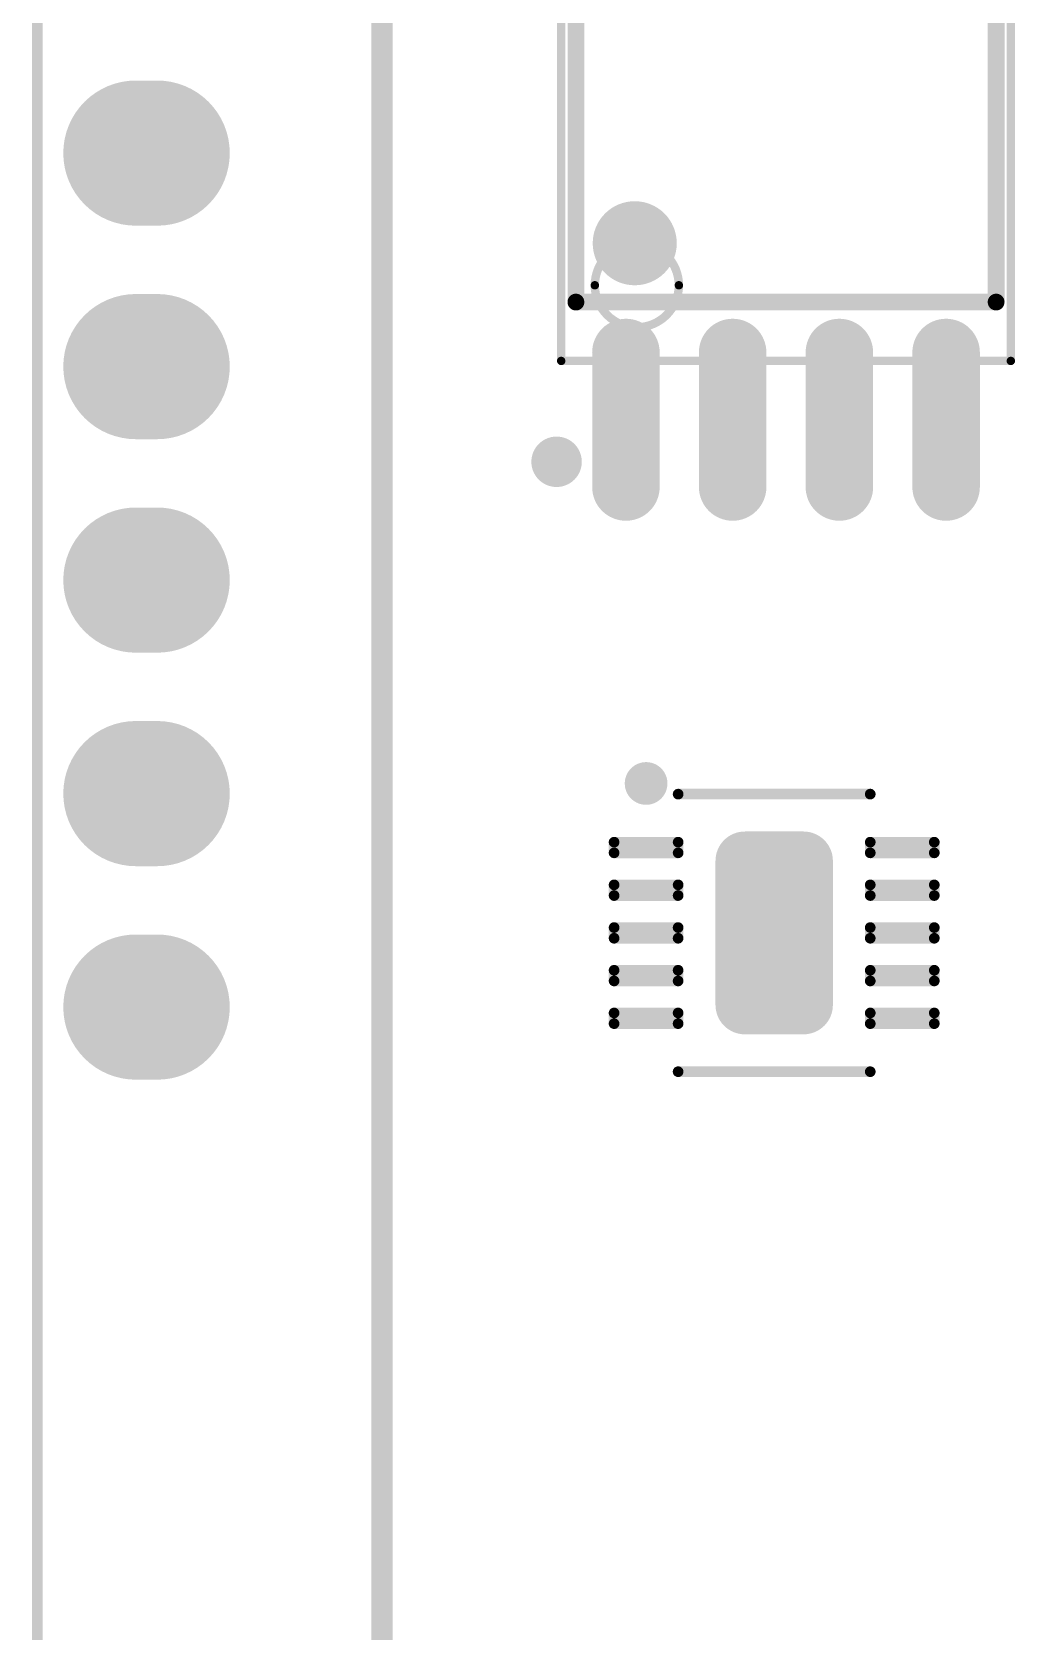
# Model space of a CAD drawing. Header units: millimetres. Extents: x 6.83 to 8, y 14.94 to 18.7.
# Drawn here: x 6.831 to 7.292, y 17.004 to 17.753 of the extents above; entities that cross this region are included whole.
import ezdxf

# ---------------------------------------------------------------- set-up
doc = ezdxf.new("R2010")
doc.units = ezdxf.units.MM
doc.header["$MEASUREMENT"] = 0
for name, color, linetype in [('BottomLayer', 5, 'Continuous'), ('BottomOverlay', 54, 'Continuous'), ('BottomSolder', 6, 'Continuous'), ('KeepOutLayer', 6, 'Continuous'), ('Mechanical13', 56, 'Continuous'), ('MidLayer1', 16, 'Continuous'), ('MidLayer2', 76, 'Continuous'), ('MultiLayer', 9, 'Continuous'), ('TopLayer', 1, 'Continuous'), ('TopOverlay', 2, 'Continuous'), ('TopPaste', 8, 'Continuous'), ('TopSolder', 216, 'Continuous')]:
    doc.layers.add(name, color=color, linetype=linetype)

# ---------------------------------------------------------------- blocks, each defined once
blk = doc.blocks.new('BATTERY_BOX18650_DIP_____B_2')
at = {"layer": 'BottomOverlay', "const_width": 0.01}
blk.add_lwpolyline([(1.50744, 0.41142), (-1.52756, 0.41142)], dxfattribs=at)
blk = doc.blocks.new('QFN_10_3X3MM__8')
at = {"layer": 'TopLayer'}
for points, const_width in [([(-0.04375, 0.075, 1), (-0.04125, 0.075, 1)], 0.0025), ([(-0.03875, 0.075, 1), (-0.03625, 0.075, 1)], 0.0025), ([(-0.02375, 0.075, 1), (-0.02125, 0.075, 1)], 0.0025), ([(-0.01875, 0.075, 1), (-0.01625, 0.075, 1)], 0.0025), ([(-0.00375, 0.075, 1), (-0.00125, 0.075, 1)], 0.0025), ([(0.00125, 0.075, 1), (0.00375, 0.075, 1)], 0.0025), ([(0.01625, 0.075, 1), (0.01875, 0.075, 1)], 0.0025), ([(0.02125, 0.075, 1), (0.02375, 0.075, 1)], 0.0025), ([(0.03625, 0.075, 1), (0.03875, 0.075, 1)], 0.0025), ([(0.04125, 0.075, 1), (0.04375, 0.075, 1)], 0.0025), ([(-0.04375, 0.045, 1), (-0.04125, 0.045, 1)], 0.0025), ([(-0.03875, 0.045, 1), (-0.03625, 0.045, 1)], 0.0025), ([(-0.02375, 0.045, 1), (-0.02125, 0.045, 1)], 0.0025), ([(-0.01875, 0.045, 1), (-0.01625, 0.045, 1)], 0.0025), ([(-0.00375, 0.045, 1), (-0.00125, 0.045, 1)], 0.0025), ([(0.00125, 0.045, 1), (0.00375, 0.045, 1)], 0.0025), ([(0.01625, 0.045, 1), (0.01875, 0.045, 1)], 0.0025), ([(0.02125, 0.045, 1), (0.02375, 0.045, 1)], 0.0025), ([(0.03625, 0.045, 1), (0.03875, 0.045, 1)], 0.0025), ([(0.04125, 0.045, 1), (0.04375, 0.045, 1)], 0.0025), ([(-0.04062, 0.01375, 1), (-0.02687, 0.01375, 1)], 0.01375), ([(0.02688, 0.01375, 1), (0.04063, 0.01375, 1)], 0.01375), ([(-0.04062, -0.01375, 1), (-0.02687, -0.01375, 1)], 0.01375), ([(0.02688, -0.01375, 1), (0.04063, -0.01375, 1)], 0.01375), ([(-0.04375, -0.045, 1), (-0.04125, -0.045, 1)], 0.0025), ([(-0.03875, -0.045, 1), (-0.03625, -0.045, 1)], 0.0025), ([(-0.02375, -0.045, 1), (-0.02125, -0.045, 1)], 0.0025), ([(-0.01875, -0.045, 1), (-0.01625, -0.045, 1)], 0.0025), ([(-0.00375, -0.045, 1), (-0.00125, -0.045, 1)], 0.0025), ([(0.00125, -0.045, 1), (0.00375, -0.045, 1)], 0.0025), ([(0.01625, -0.045, 1), (0.01875, -0.045, 1)], 0.0025), ([(0.02125, -0.045, 1), (0.02375, -0.045, 1)], 0.0025), ([(0.03625, -0.045, 1), (0.03875, -0.045, 1)], 0.0025), ([(0.04125, -0.045, 1), (0.04375, -0.045, 1)], 0.0025), ([(-0.04375, -0.075, 1), (-0.04125, -0.075, 1)], 0.0025), ([(-0.03875, -0.075, 1), (-0.03625, -0.075, 1)], 0.0025), ([(-0.02375, -0.075, 1), (-0.02125, -0.075, 1)], 0.0025), ([(-0.01875, -0.075, 1), (-0.01625, -0.075, 1)], 0.0025), ([(-0.00375, -0.075, 1), (-0.00125, -0.075, 1)], 0.0025), ([(0.00125, -0.075, 1), (0.00375, -0.075, 1)], 0.0025), ([(0.01625, -0.075, 1), (0.01875, -0.075, 1)], 0.0025), ([(0.02125, -0.075, 1), (0.02375, -0.075, 1)], 0.0025), ([(0.03625, -0.075, 1), (0.03875, -0.075, 1)], 0.0025), ([(0.04125, -0.075, 1), (0.04375, -0.075, 1)], 0.0025)]:
    blk.add_lwpolyline(points, format="xyb", close=True, dxfattribs=dict(at, const_width=const_width))
for points in [[(-0.045, 0.045), (-0.035, 0.045), (-0.045, 0.075), (-0.035, 0.075)], [(-0.0425, 0.0425), (-0.0375, 0.0425), (-0.0425, 0.0775), (-0.0375, 0.0775)], [(-0.025, 0.045), (-0.015, 0.045), (-0.025, 0.075), (-0.015, 0.075)], [(-0.0225, 0.0425), (-0.0175, 0.0425), (-0.0225, 0.0775), (-0.0175, 0.0775)], [(-0.005, 0.045), (0.005, 0.045), (-0.005, 0.075), (0.005, 0.075)], [(-0.0025, 0.0425), (0.0025, 0.0425), (-0.0025, 0.0775), (0.0025, 0.0775)], [(0.015, 0.045), (0.025, 0.045), (0.015, 0.075), (0.025, 0.075)], [(0.0175, 0.0425), (0.0225, 0.0425), (0.0175, 0.0775), (0.0225, 0.0775)], [(0.035, 0.045), (0.045, 0.045), (0.035, 0.075), (0.045, 0.075)], [(0.0375, 0.0425), (0.0425, 0.0425), (0.0375, 0.0775), (0.0425, 0.0775)], [(-0.03375, -0.0275), (0.03375, -0.0275), (-0.03375, 0.0275), (0.03375, 0.0275)], [(-0.0475, -0.01375), (0.0475, -0.01375), (-0.0475, 0.01375), (0.0475, 0.01375)], [(-0.0425, -0.0775), (-0.0375, -0.0775), (-0.0425, -0.0425), (-0.0375, -0.0425)], [(-0.0225, -0.0775), (-0.0175, -0.0775), (-0.0225, -0.0425), (-0.0175, -0.0425)], [(-0.0025, -0.0775), (0.0025, -0.0775), (-0.0025, -0.0425), (0.0025, -0.0425)], [(0.0175, -0.0775), (0.0225, -0.0775), (0.0175, -0.0425), (0.0225, -0.0425)], [(0.0375, -0.0775), (0.0425, -0.0775), (0.0375, -0.0425), (0.0425, -0.0425)], [(-0.045, -0.075), (-0.035, -0.075), (-0.045, -0.045), (-0.035, -0.045)], [(-0.025, -0.075), (-0.015, -0.075), (-0.025, -0.045), (-0.015, -0.045)], [(-0.005, -0.075), (0.005, -0.075), (-0.005, -0.045), (0.005, -0.045)], [(0.015, -0.075), (0.025, -0.075), (0.015, -0.045), (0.025, -0.045)], [(0.035, -0.075), (0.045, -0.075), (0.035, -0.045), (0.045, -0.045)]]:
    blk.add_solid(points, dxfattribs=at)
at = {"layer": 'TopOverlay', "const_width": 0.005}
for points in [[(-0.065, 0.045), (-0.065, -0.045)], [(0.065, 0.045), (0.065, -0.045)]]:
    blk.add_lwpolyline(points, dxfattribs=at)
at = {"layer": 'TopOverlay'}
for points, const_width in [([(-0.06625, 0.045, 1), (-0.06375, 0.045, 1)], 0.0025), ([(0.06375, 0.045, 1), (0.06625, 0.045, 1)], 0.0025), ([(-0.06625, -0.045, 1), (-0.06375, -0.045, 1)], 0.0025), ([(0.06375, -0.045, 1), (0.06625, -0.045, 1)], 0.0025), ([(-0.065, -0.06, 1), (-0.075, -0.06, 1)], 0.01), ([(-0.0775, -0.06, 1), (-0.0725, -0.06, 1)], 0.005), ([(-0.0675, -0.06, 1), (-0.0625, -0.06, 1)], 0.005)]:
    blk.add_lwpolyline(points, format="xyb", close=True, dxfattribs=dict(at, const_width=const_width))
at = {"layer": 'TopPaste'}
for points, const_width in [([(-0.04375, 0.075, 1), (-0.04125, 0.075, 1)], 0.0025), ([(-0.03875, 0.075, 1), (-0.03625, 0.075, 1)], 0.0025), ([(-0.02375, 0.075, 1), (-0.02125, 0.075, 1)], 0.0025), ([(-0.01875, 0.075, 1), (-0.01625, 0.075, 1)], 0.0025), ([(-0.00375, 0.075, 1), (-0.00125, 0.075, 1)], 0.0025), ([(0.00125, 0.075, 1), (0.00375, 0.075, 1)], 0.0025), ([(0.01625, 0.075, 1), (0.01875, 0.075, 1)], 0.0025), ([(0.02125, 0.075, 1), (0.02375, 0.075, 1)], 0.0025), ([(0.03625, 0.075, 1), (0.03875, 0.075, 1)], 0.0025), ([(0.04125, 0.075, 1), (0.04375, 0.075, 1)], 0.0025), ([(-0.04375, 0.045, 1), (-0.04125, 0.045, 1)], 0.0025), ([(-0.03875, 0.045, 1), (-0.03625, 0.045, 1)], 0.0025), ([(-0.02375, 0.045, 1), (-0.02125, 0.045, 1)], 0.0025), ([(-0.01875, 0.045, 1), (-0.01625, 0.045, 1)], 0.0025), ([(-0.00375, 0.045, 1), (-0.00125, 0.045, 1)], 0.0025), ([(0.00125, 0.045, 1), (0.00375, 0.045, 1)], 0.0025), ([(0.01625, 0.045, 1), (0.01875, 0.045, 1)], 0.0025), ([(0.02125, 0.045, 1), (0.02375, 0.045, 1)], 0.0025), ([(0.03625, 0.045, 1), (0.03875, 0.045, 1)], 0.0025), ([(0.04125, 0.045, 1), (0.04375, 0.045, 1)], 0.0025), ([(-0.04062, 0.01375, 1), (-0.02687, 0.01375, 1)], 0.01375), ([(0.02688, 0.01375, 1), (0.04063, 0.01375, 1)], 0.01375), ([(-0.04062, -0.01375, 1), (-0.02687, -0.01375, 1)], 0.01375), ([(0.02688, -0.01375, 1), (0.04063, -0.01375, 1)], 0.01375), ([(-0.04375, -0.045, 1), (-0.04125, -0.045, 1)], 0.0025), ([(-0.03875, -0.045, 1), (-0.03625, -0.045, 1)], 0.0025), ([(-0.02375, -0.045, 1), (-0.02125, -0.045, 1)], 0.0025), ([(-0.01875, -0.045, 1), (-0.01625, -0.045, 1)], 0.0025), ([(-0.00375, -0.045, 1), (-0.00125, -0.045, 1)], 0.0025), ([(0.00125, -0.045, 1), (0.00375, -0.045, 1)], 0.0025), ([(0.01625, -0.045, 1), (0.01875, -0.045, 1)], 0.0025), ([(0.02125, -0.045, 1), (0.02375, -0.045, 1)], 0.0025), ([(0.03625, -0.045, 1), (0.03875, -0.045, 1)], 0.0025), ([(0.04125, -0.045, 1), (0.04375, -0.045, 1)], 0.0025), ([(-0.04375, -0.075, 1), (-0.04125, -0.075, 1)], 0.0025), ([(-0.03875, -0.075, 1), (-0.03625, -0.075, 1)], 0.0025), ([(-0.02375, -0.075, 1), (-0.02125, -0.075, 1)], 0.0025), ([(-0.01875, -0.075, 1), (-0.01625, -0.075, 1)], 0.0025), ([(-0.00375, -0.075, 1), (-0.00125, -0.075, 1)], 0.0025), ([(0.00125, -0.075, 1), (0.00375, -0.075, 1)], 0.0025), ([(0.01625, -0.075, 1), (0.01875, -0.075, 1)], 0.0025), ([(0.02125, -0.075, 1), (0.02375, -0.075, 1)], 0.0025), ([(0.03625, -0.075, 1), (0.03875, -0.075, 1)], 0.0025), ([(0.04125, -0.075, 1), (0.04375, -0.075, 1)], 0.0025)]:
    blk.add_lwpolyline(points, format="xyb", close=True, dxfattribs=dict(at, const_width=const_width))
for points in [[(-0.045, 0.045), (-0.035, 0.045), (-0.045, 0.075), (-0.035, 0.075)], [(-0.0425, 0.0425), (-0.0375, 0.0425), (-0.0425, 0.0775), (-0.0375, 0.0775)], [(-0.025, 0.045), (-0.015, 0.045), (-0.025, 0.075), (-0.015, 0.075)], [(-0.0225, 0.0425), (-0.0175, 0.0425), (-0.0225, 0.0775), (-0.0175, 0.0775)], [(-0.005, 0.045), (0.005, 0.045), (-0.005, 0.075), (0.005, 0.075)], [(-0.0025, 0.0425), (0.0025, 0.0425), (-0.0025, 0.0775), (0.0025, 0.0775)], [(0.015, 0.045), (0.025, 0.045), (0.015, 0.075), (0.025, 0.075)], [(0.0175, 0.0425), (0.0225, 0.0425), (0.0175, 0.0775), (0.0225, 0.0775)], [(0.035, 0.045), (0.045, 0.045), (0.035, 0.075), (0.045, 0.075)], [(0.0375, 0.0425), (0.0425, 0.0425), (0.0375, 0.0775), (0.0425, 0.0775)], [(-0.03375, -0.0275), (0.03375, -0.0275), (-0.03375, 0.0275), (0.03375, 0.0275)], [(-0.0475, -0.01375), (0.0475, -0.01375), (-0.0475, 0.01375), (0.0475, 0.01375)], [(-0.0425, -0.0775), (-0.0375, -0.0775), (-0.0425, -0.0425), (-0.0375, -0.0425)], [(-0.0225, -0.0775), (-0.0175, -0.0775), (-0.0225, -0.0425), (-0.0175, -0.0425)], [(-0.0025, -0.0775), (0.0025, -0.0775), (-0.0025, -0.0425), (0.0025, -0.0425)], [(0.0175, -0.0775), (0.0225, -0.0775), (0.0175, -0.0425), (0.0225, -0.0425)], [(0.0375, -0.0775), (0.0425, -0.0775), (0.0375, -0.0425), (0.0425, -0.0425)], [(-0.045, -0.075), (-0.035, -0.075), (-0.045, -0.045), (-0.035, -0.045)], [(-0.025, -0.075), (-0.015, -0.075), (-0.025, -0.045), (-0.015, -0.045)], [(-0.005, -0.075), (0.005, -0.075), (-0.005, -0.045), (0.005, -0.045)], [(0.015, -0.075), (0.025, -0.075), (0.015, -0.045), (0.025, -0.045)], [(0.035, -0.075), (0.045, -0.075), (0.035, -0.045), (0.045, -0.045)]]:
    blk.add_solid(points, dxfattribs=at)
at = {"layer": 'TopSolder'}
for points, const_width in [([(-0.04375, 0.075, 1), (-0.04125, 0.075, 1)], 0.0025), ([(-0.03875, 0.075, 1), (-0.03625, 0.075, 1)], 0.0025), ([(-0.02375, 0.075, 1), (-0.02125, 0.075, 1)], 0.0025), ([(-0.01875, 0.075, 1), (-0.01625, 0.075, 1)], 0.0025), ([(-0.00375, 0.075, 1), (-0.00125, 0.075, 1)], 0.0025), ([(0.00125, 0.075, 1), (0.00375, 0.075, 1)], 0.0025), ([(0.01625, 0.075, 1), (0.01875, 0.075, 1)], 0.0025), ([(0.02125, 0.075, 1), (0.02375, 0.075, 1)], 0.0025), ([(0.03625, 0.075, 1), (0.03875, 0.075, 1)], 0.0025), ([(0.04125, 0.075, 1), (0.04375, 0.075, 1)], 0.0025), ([(-0.04375, 0.045, 1), (-0.04125, 0.045, 1)], 0.0025), ([(-0.03875, 0.045, 1), (-0.03625, 0.045, 1)], 0.0025), ([(-0.02375, 0.045, 1), (-0.02125, 0.045, 1)], 0.0025), ([(-0.01875, 0.045, 1), (-0.01625, 0.045, 1)], 0.0025), ([(-0.00375, 0.045, 1), (-0.00125, 0.045, 1)], 0.0025), ([(0.00125, 0.045, 1), (0.00375, 0.045, 1)], 0.0025), ([(0.01625, 0.045, 1), (0.01875, 0.045, 1)], 0.0025), ([(0.02125, 0.045, 1), (0.02375, 0.045, 1)], 0.0025), ([(0.03625, 0.045, 1), (0.03875, 0.045, 1)], 0.0025), ([(0.04125, 0.045, 1), (0.04375, 0.045, 1)], 0.0025), ([(-0.04062, 0.01375, 1), (-0.02687, 0.01375, 1)], 0.01375), ([(0.02688, 0.01375, 1), (0.04063, 0.01375, 1)], 0.01375), ([(-0.04062, -0.01375, 1), (-0.02687, -0.01375, 1)], 0.01375), ([(0.02688, -0.01375, 1), (0.04063, -0.01375, 1)], 0.01375), ([(-0.04375, -0.045, 1), (-0.04125, -0.045, 1)], 0.0025), ([(-0.03875, -0.045, 1), (-0.03625, -0.045, 1)], 0.0025), ([(-0.02375, -0.045, 1), (-0.02125, -0.045, 1)], 0.0025), ([(-0.01875, -0.045, 1), (-0.01625, -0.045, 1)], 0.0025), ([(-0.00375, -0.045, 1), (-0.00125, -0.045, 1)], 0.0025), ([(0.00125, -0.045, 1), (0.00375, -0.045, 1)], 0.0025), ([(0.01625, -0.045, 1), (0.01875, -0.045, 1)], 0.0025), ([(0.02125, -0.045, 1), (0.02375, -0.045, 1)], 0.0025), ([(0.03625, -0.045, 1), (0.03875, -0.045, 1)], 0.0025), ([(0.04125, -0.045, 1), (0.04375, -0.045, 1)], 0.0025), ([(-0.04375, -0.075, 1), (-0.04125, -0.075, 1)], 0.0025), ([(-0.03875, -0.075, 1), (-0.03625, -0.075, 1)], 0.0025), ([(-0.02375, -0.075, 1), (-0.02125, -0.075, 1)], 0.0025), ([(-0.01875, -0.075, 1), (-0.01625, -0.075, 1)], 0.0025), ([(-0.00375, -0.075, 1), (-0.00125, -0.075, 1)], 0.0025), ([(0.00125, -0.075, 1), (0.00375, -0.075, 1)], 0.0025), ([(0.01625, -0.075, 1), (0.01875, -0.075, 1)], 0.0025), ([(0.02125, -0.075, 1), (0.02375, -0.075, 1)], 0.0025), ([(0.03625, -0.075, 1), (0.03875, -0.075, 1)], 0.0025), ([(0.04125, -0.075, 1), (0.04375, -0.075, 1)], 0.0025)]:
    blk.add_lwpolyline(points, format="xyb", close=True, dxfattribs=dict(at, const_width=const_width))
for points in [[(-0.045, 0.045), (-0.035, 0.045), (-0.045, 0.075), (-0.035, 0.075)], [(-0.0425, 0.0425), (-0.0375, 0.0425), (-0.0425, 0.0775), (-0.0375, 0.0775)], [(-0.025, 0.045), (-0.015, 0.045), (-0.025, 0.075), (-0.015, 0.075)], [(-0.0225, 0.0425), (-0.0175, 0.0425), (-0.0225, 0.0775), (-0.0175, 0.0775)], [(-0.005, 0.045), (0.005, 0.045), (-0.005, 0.075), (0.005, 0.075)], [(-0.0025, 0.0425), (0.0025, 0.0425), (-0.0025, 0.0775), (0.0025, 0.0775)], [(0.015, 0.045), (0.025, 0.045), (0.015, 0.075), (0.025, 0.075)], [(0.0175, 0.0425), (0.0225, 0.0425), (0.0175, 0.0775), (0.0225, 0.0775)], [(0.035, 0.045), (0.045, 0.045), (0.035, 0.075), (0.045, 0.075)], [(0.0375, 0.0425), (0.0425, 0.0425), (0.0375, 0.0775), (0.0425, 0.0775)], [(-0.03375, -0.0275), (0.03375, -0.0275), (-0.03375, 0.0275), (0.03375, 0.0275)], [(-0.0475, -0.01375), (0.0475, -0.01375), (-0.0475, 0.01375), (0.0475, 0.01375)], [(-0.0425, -0.0775), (-0.0375, -0.0775), (-0.0425, -0.0425), (-0.0375, -0.0425)], [(-0.0225, -0.0775), (-0.0175, -0.0775), (-0.0225, -0.0425), (-0.0175, -0.0425)], [(-0.0025, -0.0775), (0.0025, -0.0775), (-0.0025, -0.0425), (0.0025, -0.0425)], [(0.0175, -0.0775), (0.0225, -0.0775), (0.0175, -0.0425), (0.0225, -0.0425)], [(0.0375, -0.0775), (0.0425, -0.0775), (0.0375, -0.0425), (0.0425, -0.0425)], [(-0.045, -0.075), (-0.035, -0.075), (-0.045, -0.045), (-0.035, -0.045)], [(-0.025, -0.075), (-0.015, -0.075), (-0.025, -0.045), (-0.015, -0.045)], [(-0.005, -0.075), (0.005, -0.075), (-0.005, -0.045), (0.005, -0.045)], [(0.015, -0.075), (0.025, -0.075), (0.015, -0.045), (0.025, -0.045)], [(0.035, -0.075), (0.045, -0.075), (0.035, -0.045), (0.045, -0.045)]]:
    blk.add_solid(points, dxfattribs=at)
blk = doc.blocks.new('SOP_8_208____11')
at = {"layer": 'Mechanical13', "const_width": 0.00394}
for points in [[(-0.10531, 0.1063), (0.10532, 0.1063)], [(-0.10531, -0.1063), (-0.10531, 0.1063)], [(0.10532, -0.1063), (0.10532, 0.1063)], [(-0.10531, -0.1063), (0.10532, -0.1063)]]:
    blk.add_lwpolyline(points, dxfattribs=at)
at = {"layer": 'Mechanical13'}
for points, const_width in [([(-0.1063, 0.1063, 1), (-0.10433, 0.1063, 1)], 0.00197), ([(-0.1063, 0.1063, 1), (-0.10433, 0.1063, 1)], 0.00197), ([(0.10433, 0.1063, 1), (0.1063, 0.1063, 1)], 0.00197), ([(0.10433, 0.1063, 1), (0.1063, 0.1063, 1)], 0.00197), ([(-0.0502, -0.07087, 1), (-0.08957, -0.07087, 1)], 0.00394), ([(-0.09055, -0.07087, 1), (-0.08858, -0.07087, 1)], 0.00197), ([(-0.05118, -0.07087, 1), (-0.04921, -0.07087, 1)], 0.00197), ([(-0.1063, -0.1063, 1), (-0.10433, -0.1063, 1)], 0.00197), ([(-0.1063, -0.1063, 1), (-0.10433, -0.1063, 1)], 0.00197), ([(0.10433, -0.1063, 1), (0.1063, -0.1063, 1)], 0.00197), ([(0.10433, -0.1063, 1), (0.1063, -0.1063, 1)], 0.00197)]:
    blk.add_lwpolyline(points, format="xyb", close=True, dxfattribs=dict(at, const_width=const_width))
at = {"layer": 'TopLayer', "const_width": 0.02362}
for points in [[(-0.075, 0.10236), (-0.075, 0.16535)], [(-0.025, 0.10236), (-0.025, 0.16535)], [(0.025, 0.10236), (0.025, 0.16535)], [(0.075, 0.10236), (0.075, 0.16535)], [(-0.075, -0.16535), (-0.075, -0.10236)], [(-0.025, -0.16535), (-0.025, -0.10236)], [(0.025, -0.16535), (0.025, -0.10236)], [(0.075, -0.16535), (0.075, -0.10236)]]:
    blk.add_lwpolyline(points, dxfattribs=at)
at = {"layer": 'TopLayer', "const_width": 0.01181}
for points in [[(-0.08091, 0.16535, 1), (-0.06909, 0.16535, 1)], [(-0.03091, 0.16535, 1), (-0.01909, 0.16535, 1)], [(0.01909, 0.16535, 1), (0.03091, 0.16535, 1)], [(0.06909, 0.16535, 1), (0.08091, 0.16535, 1)], [(-0.08091, 0.10236, 1), (-0.06909, 0.10236, 1)], [(-0.03091, 0.10236, 1), (-0.01909, 0.10236, 1)], [(0.01909, 0.10236, 1), (0.03091, 0.10236, 1)], [(0.06909, 0.10236, 1), (0.08091, 0.10236, 1)], [(-0.08091, -0.10236, 1), (-0.06909, -0.10236, 1)], [(-0.03091, -0.10236, 1), (-0.01909, -0.10236, 1)], [(0.01909, -0.10236, 1), (0.03091, -0.10236, 1)], [(0.06909, -0.10236, 1), (0.08091, -0.10236, 1)], [(-0.08091, -0.16535, 1), (-0.06909, -0.16535, 1)], [(-0.03091, -0.16535, 1), (-0.01909, -0.16535, 1)], [(0.01909, -0.16535, 1), (0.03091, -0.16535, 1)], [(0.06909, -0.16535, 1), (0.08091, -0.16535, 1)]]:
    blk.add_lwpolyline(points, format="xyb", close=True, dxfattribs=at)
at = {"layer": 'TopOverlay', "const_width": 0.00787}
for points in [[(-0.09843, 0.07874), (0.09843, 0.07874)], [(-0.09843, -0.07874), (-0.09843, 0.07874)], [(0.09843, -0.07874), (0.09843, 0.07874)], [(-0.09843, -0.07874), (0.09843, -0.07874)]]:
    blk.add_lwpolyline(points, dxfattribs=at)
at = {"layer": 'TopOverlay'}
for points, const_width in [([(-0.10039, 0.07874, 1), (-0.09646, 0.07874, 1)], 0.00394), ([(-0.10039, 0.07874, 1), (-0.09646, 0.07874, 1)], 0.00394), ([(0.09646, 0.07874, 1), (0.10039, 0.07874, 1)], 0.00394), ([(0.09646, 0.07874, 1), (0.10039, 0.07874, 1)], 0.00394), ([(-0.06102, -0.05118, 1), (-0.08071, -0.05118, 1)], 0.01969), ([(-0.08563, -0.05118, 1), (-0.07579, -0.05118, 1)], 0.00984), ([(-0.06594, -0.05118, 1), (-0.0561, -0.05118, 1)], 0.00984), ([(-0.10039, -0.07874, 1), (-0.09646, -0.07874, 1)], 0.00394), ([(-0.10039, -0.07874, 1), (-0.09646, -0.07874, 1)], 0.00394), ([(0.09646, -0.07874, 1), (0.10039, -0.07874, 1)], 0.00394), ([(0.09646, -0.07874, 1), (0.10039, -0.07874, 1)], 0.00394), ([(-0.10157, -0.15354, 1), (-0.11339, -0.15354, 1)], 0.01181), ([(-0.11634, -0.15354, 1), (-0.11043, -0.15354, 1)], 0.00591), ([(-0.10453, -0.15354, 1), (-0.09862, -0.15354, 1)], 0.00591)]:
    blk.add_lwpolyline(points, format="xyb", close=True, dxfattribs=dict(at, const_width=const_width))
at = {"layer": 'TopPaste', "const_width": 0.02362}
for points in [[(-0.075, 0.10236), (-0.075, 0.16535)], [(-0.025, 0.10236), (-0.025, 0.16535)], [(0.025, 0.10236), (0.025, 0.16535)], [(0.075, 0.10236), (0.075, 0.16535)], [(-0.075, -0.16535), (-0.075, -0.10236)], [(-0.025, -0.16535), (-0.025, -0.10236)], [(0.025, -0.16535), (0.025, -0.10236)], [(0.075, -0.16535), (0.075, -0.10236)]]:
    blk.add_lwpolyline(points, dxfattribs=at)
at = {"layer": 'TopPaste', "const_width": 0.01181}
for points in [[(-0.08091, 0.16535, 1), (-0.06909, 0.16535, 1)], [(-0.03091, 0.16535, 1), (-0.01909, 0.16535, 1)], [(0.01909, 0.16535, 1), (0.03091, 0.16535, 1)], [(0.06909, 0.16535, 1), (0.08091, 0.16535, 1)], [(-0.08091, 0.10236, 1), (-0.06909, 0.10236, 1)], [(-0.03091, 0.10236, 1), (-0.01909, 0.10236, 1)], [(0.01909, 0.10236, 1), (0.03091, 0.10236, 1)], [(0.06909, 0.10236, 1), (0.08091, 0.10236, 1)], [(-0.08091, -0.10236, 1), (-0.06909, -0.10236, 1)], [(-0.03091, -0.10236, 1), (-0.01909, -0.10236, 1)], [(0.01909, -0.10236, 1), (0.03091, -0.10236, 1)], [(0.06909, -0.10236, 1), (0.08091, -0.10236, 1)], [(-0.08091, -0.16535, 1), (-0.06909, -0.16535, 1)], [(-0.03091, -0.16535, 1), (-0.01909, -0.16535, 1)], [(0.01909, -0.16535, 1), (0.03091, -0.16535, 1)], [(0.06909, -0.16535, 1), (0.08091, -0.16535, 1)]]:
    blk.add_lwpolyline(points, format="xyb", close=True, dxfattribs=at)
at = {"layer": 'TopSolder', "const_width": 0.03162}
for points in [[(-0.075, 0.10236), (-0.075, 0.16535)], [(-0.025, 0.10236), (-0.025, 0.16535)], [(0.025, 0.10236), (0.025, 0.16535)], [(0.075, 0.10236), (0.075, 0.16535)], [(-0.075, -0.16535), (-0.075, -0.10236)], [(-0.025, -0.16535), (-0.025, -0.10236)], [(0.025, -0.16535), (0.025, -0.10236)], [(0.075, -0.16535), (0.075, -0.10236)]]:
    blk.add_lwpolyline(points, dxfattribs=at)
at = {"layer": 'TopSolder', "const_width": 0.01581}
for points in [[(-0.08291, 0.16535, 1), (-0.06709, 0.16535, 1)], [(-0.03291, 0.16535, 1), (-0.01709, 0.16535, 1)], [(0.01709, 0.16535, 1), (0.03291, 0.16535, 1)], [(0.06709, 0.16535, 1), (0.08291, 0.16535, 1)], [(-0.08291, 0.10236, 1), (-0.06709, 0.10236, 1)], [(-0.03291, 0.10236, 1), (-0.01709, 0.10236, 1)], [(0.01709, 0.10236, 1), (0.03291, 0.10236, 1)], [(0.06709, 0.10236, 1), (0.08291, 0.10236, 1)], [(-0.08291, -0.10236, 1), (-0.06709, -0.10236, 1)], [(-0.03291, -0.10236, 1), (-0.01709, -0.10236, 1)], [(0.01709, -0.10236, 1), (0.03291, -0.10236, 1)], [(0.06709, -0.10236, 1), (0.08291, -0.10236, 1)], [(-0.08291, -0.16535, 1), (-0.06709, -0.16535, 1)], [(-0.03291, -0.16535, 1), (-0.01709, -0.16535, 1)], [(0.01709, -0.16535, 1), (0.03291, -0.16535, 1)], [(0.06709, -0.16535, 1), (0.08291, -0.16535, 1)]]:
    blk.add_lwpolyline(points, format="xyb", close=True, dxfattribs=at)
blk = doc.blocks.new('SIP11_B_15')
at = {"layer": 'BottomLayer', "const_width": 0.06}
for points in [[(0.005, 0.4), (-0.005, 0.4)], [(0.005, 0.3), (-0.005, 0.3)], [(0.005, 0.2), (-0.005, 0.2)], [(0.005, 0.1), (-0.005, 0.1)], [(0.005, 0), (-0.005, 0)]]:
    blk.add_lwpolyline(points, dxfattribs=at)
at = {"layer": 'BottomLayer', "const_width": 0.03}
for points in [[(-0.02, 0.4, 1), (0.01, 0.4, 1)], [(-0.01, 0.4, 1), (0.02, 0.4, 1)], [(-0.02, 0.3, 1), (0.01, 0.3, 1)], [(-0.01, 0.3, 1), (0.02, 0.3, 1)], [(-0.02, 0.2, 1), (0.01, 0.2, 1)], [(-0.01, 0.2, 1), (0.02, 0.2, 1)], [(-0.02, 0.1, 1), (0.01, 0.1, 1)], [(-0.01, 0.1, 1), (0.02, 0.1, 1)], [(-0.02, 0, 1), (0.01, 0, 1)], [(-0.01, 0, 1), (0.02, 0, 1)]]:
    blk.add_lwpolyline(points, format="xyb", close=True, dxfattribs=at)
at = {"layer": 'BottomSolder', "const_width": 0.068}
for points in [[(0.005, 0.4), (-0.005, 0.4)], [(0.005, 0.3), (-0.005, 0.3)], [(0.005, 0.2), (-0.005, 0.2)], [(0.005, 0.1), (-0.005, 0.1)], [(0.005, 0), (-0.005, 0)]]:
    blk.add_lwpolyline(points, dxfattribs=at)
at = {"layer": 'BottomSolder', "const_width": 0.034}
for points in [[(-0.022, 0.4, 1), (0.012, 0.4, 1)], [(-0.012, 0.4, 1), (0.022, 0.4, 1)], [(-0.022, 0.3, 1), (0.012, 0.3, 1)], [(-0.012, 0.3, 1), (0.022, 0.3, 1)], [(-0.022, 0.2, 1), (0.012, 0.2, 1)], [(-0.012, 0.2, 1), (0.022, 0.2, 1)], [(-0.022, 0.1, 1), (0.012, 0.1, 1)], [(-0.012, 0.1, 1), (0.022, 0.1, 1)], [(-0.022, 0, 1), (0.012, 0, 1)], [(-0.012, 0, 1), (0.022, 0, 1)]]:
    blk.add_lwpolyline(points, format="xyb", close=True, dxfattribs=at)
at = {"layer": 'MidLayer1', "const_width": 0.06}
for points in [[(0.005, 0.4), (-0.005, 0.4)], [(0.005, 0.3), (-0.005, 0.3)], [(0.005, 0.2), (-0.005, 0.2)], [(0.005, 0.1), (-0.005, 0.1)], [(0.005, 0), (-0.005, 0)]]:
    blk.add_lwpolyline(points, dxfattribs=at)
at = {"layer": 'MidLayer1', "const_width": 0.03}
for points in [[(-0.02, 0.4, 1), (0.01, 0.4, 1)], [(-0.01, 0.4, 1), (0.02, 0.4, 1)], [(-0.02, 0.3, 1), (0.01, 0.3, 1)], [(-0.01, 0.3, 1), (0.02, 0.3, 1)], [(-0.02, 0.2, 1), (0.01, 0.2, 1)], [(-0.01, 0.2, 1), (0.02, 0.2, 1)], [(-0.02, 0.1, 1), (0.01, 0.1, 1)], [(-0.01, 0.1, 1), (0.02, 0.1, 1)], [(-0.02, 0, 1), (0.01, 0, 1)], [(-0.01, 0, 1), (0.02, 0, 1)]]:
    blk.add_lwpolyline(points, format="xyb", close=True, dxfattribs=at)
at = {"layer": 'MidLayer2', "const_width": 0.06}
for points in [[(0.005, 0.4), (-0.005, 0.4)], [(0.005, 0.3), (-0.005, 0.3)], [(0.005, 0.2), (-0.005, 0.2)], [(0.005, 0.1), (-0.005, 0.1)], [(0.005, 0), (-0.005, 0)]]:
    blk.add_lwpolyline(points, dxfattribs=at)
at = {"layer": 'MidLayer2', "const_width": 0.03}
for points in [[(-0.02, 0.4, 1), (0.01, 0.4, 1)], [(-0.01, 0.4, 1), (0.02, 0.4, 1)], [(-0.02, 0.3, 1), (0.01, 0.3, 1)], [(-0.01, 0.3, 1), (0.02, 0.3, 1)], [(-0.02, 0.2, 1), (0.01, 0.2, 1)], [(-0.01, 0.2, 1), (0.02, 0.2, 1)], [(-0.02, 0.1, 1), (0.01, 0.1, 1)], [(-0.01, 0.1, 1), (0.02, 0.1, 1)], [(-0.02, 0, 1), (0.01, 0, 1)], [(-0.01, 0, 1), (0.02, 0, 1)]]:
    blk.add_lwpolyline(points, format="xyb", close=True, dxfattribs=at)
at = {"layer": 'MultiLayer', "const_width": 0.06}
for points in [[(0.005, 0.4), (-0.005, 0.4)], [(0.005, 0.3), (-0.005, 0.3)], [(0.005, 0.2), (-0.005, 0.2)], [(0.005, 0.1), (-0.005, 0.1)], [(0.005, 0), (-0.005, 0)]]:
    blk.add_lwpolyline(points, dxfattribs=at)
at = {"layer": 'MultiLayer', "const_width": 0.03}
for points in [[(-0.02, 0.4, 1), (0.01, 0.4, 1)], [(-0.01, 0.4, 1), (0.02, 0.4, 1)], [(-0.02, 0.3, 1), (0.01, 0.3, 1)], [(-0.01, 0.3, 1), (0.02, 0.3, 1)], [(-0.02, 0.2, 1), (0.01, 0.2, 1)], [(-0.01, 0.2, 1), (0.02, 0.2, 1)], [(-0.02, 0.1, 1), (0.01, 0.1, 1)], [(-0.01, 0.1, 1), (0.02, 0.1, 1)], [(-0.02, 0, 1), (0.01, 0, 1)], [(-0.01, 0, 1), (0.02, 0, 1)]]:
    blk.add_lwpolyline(points, format="xyb", close=True, dxfattribs=at)
at = {"layer": 'TopLayer', "const_width": 0.06}
for points in [[(0.005, 0.4), (-0.005, 0.4)], [(0.005, 0.3), (-0.005, 0.3)], [(0.005, 0.2), (-0.005, 0.2)], [(0.005, 0.1), (-0.005, 0.1)], [(0.005, 0), (-0.005, 0)]]:
    blk.add_lwpolyline(points, dxfattribs=at)
at = {"layer": 'TopLayer', "const_width": 0.03}
for points in [[(-0.02, 0.4, 1), (0.01, 0.4, 1)], [(-0.01, 0.4, 1), (0.02, 0.4, 1)], [(-0.02, 0.3, 1), (0.01, 0.3, 1)], [(-0.01, 0.3, 1), (0.02, 0.3, 1)], [(-0.02, 0.2, 1), (0.01, 0.2, 1)], [(-0.01, 0.2, 1), (0.02, 0.2, 1)], [(-0.02, 0.1, 1), (0.01, 0.1, 1)], [(-0.01, 0.1, 1), (0.02, 0.1, 1)], [(-0.02, 0, 1), (0.01, 0, 1)], [(-0.01, 0, 1), (0.02, 0, 1)]]:
    blk.add_lwpolyline(points, format="xyb", close=True, dxfattribs=at)
at = {"layer": 'TopSolder', "const_width": 0.068}
for points in [[(0.005, 0.4), (-0.005, 0.4)], [(0.005, 0.3), (-0.005, 0.3)], [(0.005, 0.2), (-0.005, 0.2)], [(0.005, 0.1), (-0.005, 0.1)], [(0.005, 0), (-0.005, 0)]]:
    blk.add_lwpolyline(points, dxfattribs=at)
at = {"layer": 'TopSolder', "const_width": 0.034}
for points in [[(-0.022, 0.4, 1), (0.012, 0.4, 1)], [(-0.012, 0.4, 1), (0.022, 0.4, 1)], [(-0.022, 0.3, 1), (0.012, 0.3, 1)], [(-0.012, 0.3, 1), (0.022, 0.3, 1)], [(-0.022, 0.2, 1), (0.012, 0.2, 1)], [(-0.012, 0.2, 1), (0.022, 0.2, 1)], [(-0.022, 0.1, 1), (0.012, 0.1, 1)], [(-0.012, 0.1, 1), (0.022, 0.1, 1)], [(-0.022, 0, 1), (0.012, 0, 1)], [(-0.012, 0, 1), (0.022, 0, 1)]]:
    blk.add_lwpolyline(points, format="xyb", close=True, dxfattribs=at)

msp = doc.modelspace()

# ---------------------------------------------------------------- linework, layer by layer
at = {"layer": 'KeepOutLayer', "const_width": 0.005}
msp.add_lwpolyline([(6.83373, 15.10773), (6.83373, 18.63135)], dxfattribs=at)

# ---------------------------------------------------------------- block references
for name, p, rotation in [('BATTERY_BOX18650_DIP_____B_2', (7.40656, 16.84395), 90), ('SIP11_B_15', (6.88489, 17.2959), 360), ('SOP_8_208____11', (7.18447, 17.70486), 360), ('QFN_10_3X3MM__8', (7.17893, 17.33065), 270)]:
    msp.add_blockref(name, p, dxfattribs=dict(rotation=rotation))

doc.saveas('drawing.dxf')
